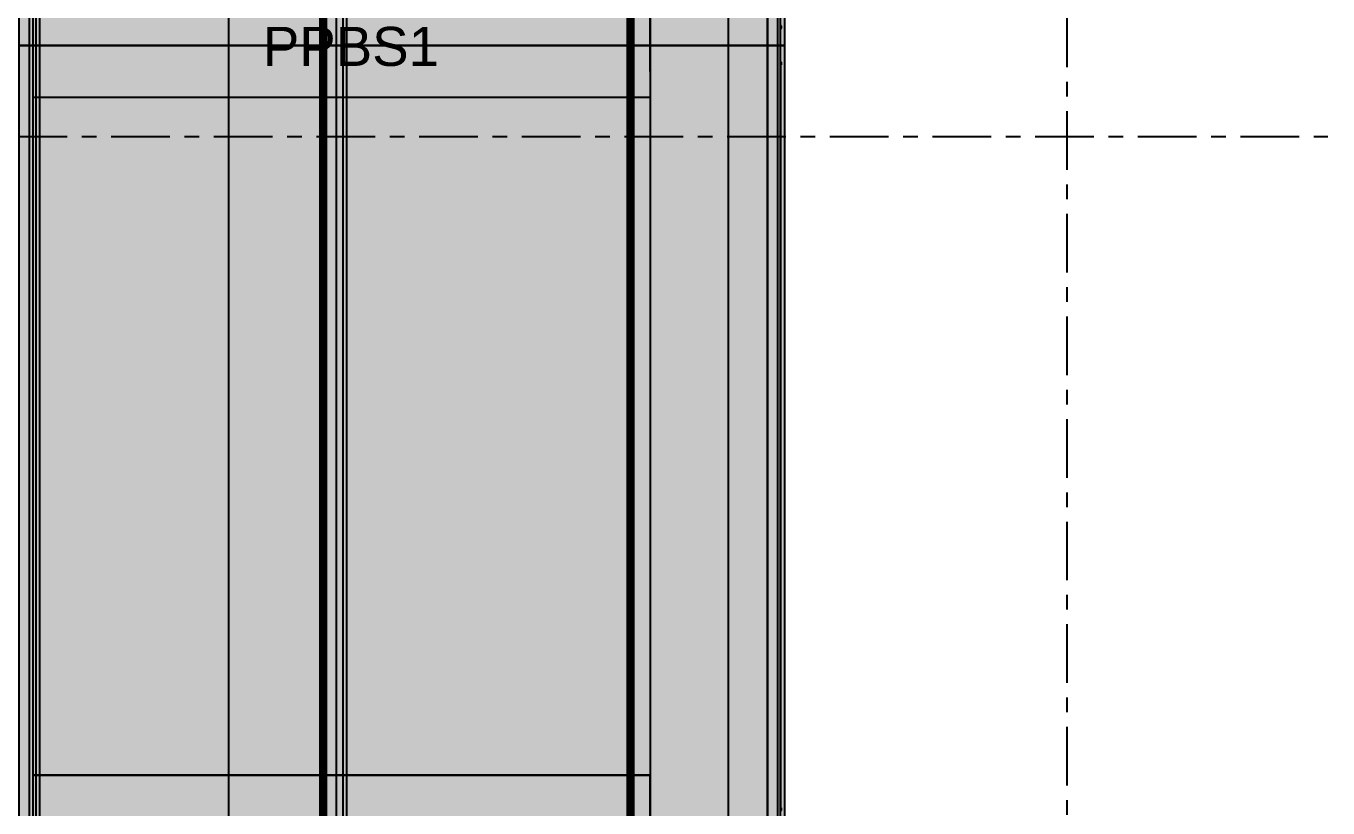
# Model space of a CAD drawing. Header units: millimetres. Extents: x 2519235 to 7246330, y 25937 to 201821.
# Drawn here: x 2969265 to 2974259, y 108364 to 111364 of the extents above; entities that cross this region are included whole.
import ezdxf
from ezdxf.enums import TextEntityAlignment as Align
from ezdxf.xclip import XClip

# ---------------------------------------------------------------- set-up
doc = ezdxf.new("R2010")
doc.units = ezdxf.units.MM
doc.header["$XCLIPFRAME"] = 0
doc.linetypes.add('TA_GL_000.90000', pattern=[2.475, 0.9, -0.225, 0.225, -0.225, 0.9])
for name, color, linetype in [('000 - 0_HIDE_OBJ_FRAMING_DEF_SUB_1', 250, 'Continuous'), ('000 - 0_SYM_DWG_GRID-BUBBLE_MAIN_COLOR_1', 1, 'Continuous'), ('000 - 0_SYM_DWG_GRIDLINE_MAIN_COLOR_251', 251, 'Continuous'), ('000 - CONCRETE_COL_CUT_COLOR_1', 1, 'Continuous'), ('000 - CONCRETE_COL_HATCH_', 251, 'Continuous'), ('000 - CONCRETE_COL_WIPEOUT_', 250, 'Continuous'), ('000 - CONCRETE_PRECAST_MAIN_COLOR_1', 1, 'Continuous'), ('_Text-2', 50, 'Continuous'), ('_งานโครงสร้าง', 251, 'Continuous'), ('A-GENM', 252, 'Continuous'), ('A-GLAZ-CURT', 252, 'Continuous')]:
    doc.layers.add(name, color=color, linetype=linetype)
doc.layers.add('WALL-E', color=2, linetype='Continuous', lineweight=25)
doc.styles.add('Arial', font='arial.ttf', dxfattribs={"height": 300})
doc.styles.add('Arial_5', font='arial.ttf', dxfattribs={"height": 3})
doc.styles.add('TA', font='', dxfattribs={"height": 4.5})
doc.styles.get('TA').set_extended_font_data('Cordia New')

# ---------------------------------------------------------------- blocks, each defined once
blk = doc.blocks.new('DPA_Curved type A - Curved Type A-V51-ENTRANCE 1 - ELEVATION 1')
at = {"layer": '000 - 0_HIDE_OBJ_FRAMING_DEF_SUB_1'}
for p, q in [((3017486.4, 111290), (3016308.2, 111290)), ((3016308.2, 111290), (3016401, 111290)), ((3016401, 111290), (3016440.3, 111290)), ((3016401, 108290), (3016401, 111290)), ((3016440.3, 111290), (3016465, 111290)), ((3016440.3, 108290), (3016440.3, 111290)), ((3016465, 111290), (3016479.1, 111290)), ((3016465, 108290), (3016465, 111290)), ((3016479.1, 111290), (3017563, 111290)), ((3016479.1, 108290), (3016479.1, 111290)), ((3017579.2, 111290), (3017486.4, 111290)), ((3017564.7, 111290), (3017539.9, 111290)), ((3017539.9, 111290), (3017579.2, 111290)), ((3017563, 111290), (3017564.7, 111290)), ((3017563, 108290), (3017563, 111290)), ((3017564.7, 108290), (3017564.7, 111290)), ((3017579.2, 111290), (3017579.2, 108290)), ((3016401, 108290), (3016308.2, 108290)), ((3016308.2, 108290), (3017486.4, 108290)), ((3016440.3, 108290), (3016401, 108290)), ((3016465, 108290), (3016440.3, 108290)), ((3016479.1, 108290), (3016465, 108290)), ((3017563, 108290), (3016479.1, 108290)), ((3017486.4, 108290), (3017579.2, 108290)), ((3017579.2, 108290), (3017539.9, 108290)), ((3017539.9, 108290), (3017564.7, 108290)), ((3017564.7, 108290), (3017563, 108290))]:
    blk.add_line(p, q, dxfattribs=at)
blk = doc.blocks.new('DPA_Curved type A_Corner 2 - Curved Type A_corner 2-V54-ENTRANCE 1 - ELEVATION 1')
at = {"layer": '000 - 0_HIDE_OBJ_FRAMING_DEF_SUB_1'}
for p, q in [((3018092.7, 111290), (3017942.7, 111290)), ((3017942.7, 111290), (3018092.7, 111290)), ((3018092.7, 111290), (3018132.7, 111290)), ((3018132.7, 111290), (3018092.7, 111290)), ((3018092.7, 111290), (3018092.7, 108290)), ((3018092.7, 108290), (3018092.7, 111290)), ((3018092.7, 108290), (3018092.7, 111290)), ((3018092.7, 108290), (3018092.7, 111290)), ((3018132.7, 111290), (3018142.7, 111290)), ((3018142.7, 111290), (3018132.7, 111290)), ((3018132.7, 108290), (3018132.7, 111290)), ((3018142.7, 111290), (3018142.7, 111290)), ((3018142.7, 108290), (3018142.7, 111290)), ((3018142.7, 108290), (3018142.7, 111290)), ((3018092.7, 108290), (3017942.7, 108290)), ((3017942.7, 108290), (3018092.7, 108290)), ((3018092.7, 108290), (3018132.7, 108290)), ((3018132.7, 108290), (3018092.7, 108290)), ((3018132.7, 108290), (3018142.7, 108290)), ((3018142.7, 108290), (3018132.7, 108290)), ((3018142.7, 108290), (3018142.7, 108290))]:
    blk.add_line(p, q, dxfattribs=at)
blk = doc.blocks.new('DPA_Curved type A_Corner 2 - Curved Type A_corner 2-V55-ENTRANCE 1 - ELEVATION 1')
at = {"layer": '000 - 0_HIDE_OBJ_FRAMING_DEF_SUB_1'}
for p, q in [((3018092.8, 114690), (3017942.8, 114690)), ((3017942.8, 114690), (3018092.8, 114690)), ((3018092.8, 114690), (3018132.8, 114690)), ((3018132.8, 114690), (3018092.8, 114690)), ((3018092.8, 114690), (3018092.8, 111290)), ((3018092.8, 111290), (3018092.8, 114690)), ((3018092.8, 111290), (3018092.8, 114690)), ((3018092.8, 111290), (3018092.8, 114690)), ((3018132.8, 114690), (3018142.8, 114690)), ((3018142.7, 114690), (3018132.8, 114690)), ((3018132.8, 111290), (3018132.8, 114690)), ((3018142.7, 114690), (3018142.7, 114690)), ((3018142.8, 111290), (3018142.8, 114690)), ((3018142.8, 111290), (3018142.8, 114690)), ((3018092.8, 111290), (3017942.8, 111290)), ((3017942.8, 111290), (3018092.8, 111290)), ((3018092.8, 111290), (3018132.8, 111290)), ((3018132.8, 111290), (3018092.8, 111290)), ((3018132.8, 111290), (3018142.7, 111290)), ((3018142.8, 111290), (3018132.8, 111290)), ((3018142.7, 111290), (3018142.7, 111290))]:
    blk.add_line(p, q, dxfattribs=at)
blk = doc.blocks.new('DPA-AR_FIN 11 - FIN 06-18716774-ENTRANCE 1 - ELEVATION 1')
at = {"layer": '000 - 0_HIDE_OBJ_FRAMING_DEF_SUB_1'}
for p, q in [((3018146.7, 108365), (3018142.7, 108365)), ((3018142.7, 108355), (3018146.7, 108355)), ((3018146.7, 108355), (3018146.7, 108365)), ((3018146.7, 108225), (3018142.8, 108225)), ((3018146.7, 108215), (3018146.7, 108225)), ((3018142.8, 108215), (3018146.7, 108215))]:
    blk.add_line(p, q, dxfattribs=at)
at = {"layer": '000 - 0_HIDE_OBJ_FRAMING_DEF_SUB_1', "lineweight": 9}
for p, q in [((3018142.7, 108365), (3018146.7, 108365)), ((3018146.7, 108355), (3018142.7, 108355)), ((3018146.7, 108365), (3018146.7, 108355)), ((3018146.7, 108225), (3018142.8, 108225)), ((3018146.7, 108215), (3018146.7, 108225)), ((3018142.8, 108215), (3018146.7, 108215))]:
    blk.add_line(p, q, dxfattribs=at)
blk = doc.blocks.new('DPA_Curved type C_Left - Curved Type C_Left-V58-ENTRANCE 1 - ELEVATION 1')
at = {"layer": '000 - 0_HIDE_OBJ_FRAMING_DEF_SUB_1'}
for p, q in [((3016308.2, 114690), (3015129.9, 114690)), ((3015129.9, 114690), (3015222.8, 114690)), ((3015222.8, 114690), (3015262.4, 114690)), ((3015222.8, 111290), (3015222.8, 114690)), ((3015262.4, 114690), (3015287.2, 114690)), ((3015262.4, 111290), (3015262.4, 114690)), ((3015287.2, 114690), (3015301.2, 114690)), ((3015287.2, 111290), (3015287.2, 114690)), ((3015301.2, 114690), (3016026.5, 114690)), ((3015301.2, 111290), (3015301.2, 114690)), ((3016026.5, 114690), (3016385.2, 114690)), ((3016026.5, 111290), (3016026.5, 114690)), ((3016401, 114690), (3016308.2, 114690)), ((3016386.8, 114690), (3016362.1, 114690)), ((3016362.1, 114690), (3016401, 114690)), ((3016385.2, 114690), (3016386.8, 114690)), ((3016385.2, 111290), (3016385.2, 114690)), ((3016386.8, 111290), (3016386.8, 114690)), ((3016401, 111290), (3016401, 114690)), ((3015222.8, 111290), (3015160.2, 111290)), ((3015262.4, 111290), (3015222.8, 111290)), ((3015287.2, 111290), (3015262.4, 111290)), ((3015301.2, 111290), (3015287.2, 111290)), ((3016026.5, 111290), (3015301.2, 111290)), ((3015336.5, 111290), (3016308.2, 111290)), ((3016385.2, 111290), (3016026.5, 111290)), ((3016308.2, 111290), (3016401, 111290)), ((3016401, 111290), (3016362.1, 111290)), ((3016362.1, 111290), (3016386.8, 111290)), ((3016386.8, 111290), (3016385.2, 111290))]:
    blk.add_line(p, q, dxfattribs=at)
blk = doc.blocks.new('DPA_Curved type A - Curved Type A-31239852-ENTRANCE 1 - ELEVATION 1')
at = {"layer": '000 - 0_HIDE_OBJ_FRAMING_DEF_SUB_1'}
for p, q in [((3017486.4, 114690), (3016308.2, 114690)), ((3016308.2, 114690), (3016401, 114690)), ((3016401, 114690), (3016440.3, 114690)), ((3016401, 111290), (3016401, 114690)), ((3016440.3, 114690), (3016465, 114690)), ((3016440.3, 111290), (3016440.3, 114690)), ((3016465, 114690), (3016479.1, 114690)), ((3016465, 111290), (3016465, 114690)), ((3016479.1, 114690), (3017563, 114690)), ((3016479.1, 111290), (3016479.1, 114690)), ((3017579.2, 114690), (3017486.4, 114690)), ((3017564.7, 114690), (3017539.9, 114690)), ((3017539.9, 114690), (3017579.2, 114690)), ((3017563, 114690), (3017564.7, 114690)), ((3017563, 111290), (3017563, 114690)), ((3017564.7, 111290), (3017564.7, 114690)), ((3017579.2, 114690), (3017579.2, 111290)), ((3016401, 111290), (3016308.2, 111290)), ((3016308.2, 111290), (3017486.4, 111290)), ((3016440.3, 111290), (3016401, 111290)), ((3016465, 111290), (3016440.3, 111290)), ((3016479.1, 111290), (3016465, 111290)), ((3017563, 111290), (3016479.1, 111290)), ((3017486.4, 111290), (3017579.2, 111290)), ((3017579.2, 111290), (3017539.9, 111290)), ((3017539.9, 111290), (3017564.7, 111290)), ((3017564.7, 111290), (3017563, 111290))]:
    blk.add_line(p, q, dxfattribs=at)
blk = doc.blocks.new('DPA_CP_Entrance Louver Grill Vertical - Louver Grill Vertical Z-V4-ENTRANCE 1 - ELEVATION 1')
at = {"layer": '000 - 0_HIDE_OBJ_FRAMING_DEF_SUB_1'}
for p, q in [((3018142.7, 111215), (3018142.7, 108365)), ((3018142.7, 111215), (3018142.7, 108365)), ((3018142.7, 108365), (3018142.7, 111215)), ((3018142.7, 108365), (3018142.7, 111215))]:
    blk.add_line(p, q, dxfattribs=at)
blk = doc.blocks.new('DPA_CP_Entrance Louver Grill Vertical - Louver Grill Vertical Z-28692991-ENTRANCE 1 - ELEVATION 1')
at = {"layer": '000 - 0_HIDE_OBJ_FRAMING_DEF_SUB_1'}
for p, q in [((3018142.7, 111215), (3018142.7, 108365)), ((3018142.7, 111215), (3018142.7, 108365)), ((3018142.7, 108365), (3018142.7, 111215)), ((3018142.7, 108365), (3018142.7, 111215))]:
    blk.add_line(p, q, dxfattribs=at)
blk = doc.blocks.new('GM_Louver Grill Vertical Z1 - Z Profile-27945101-ENTRANCE 1 - ELEVATION 1')
at = {"layer": '000 - 0_HIDE_OBJ_FRAMING_DEF_SUB_1'}
blk.add_line((3018142.7, 108365), (3018142.7, 111215), dxfattribs=at)
at = {"layer": '000 - 0_HIDE_OBJ_FRAMING_DEF_SUB_1', "lineweight": 9}
blk.add_line((3018142.7, 108365), (3018142.7, 111215), dxfattribs=at)
blk.add_line((3018142.7, 108365), (3018142.7, 111215), dxfattribs=at)
blk = doc.blocks.new('DPA_Curved type B - Curved Type B-V36-ENTRANCE 1 - ELEVATION 1')
at = {"layer": '000 - 0_HIDE_OBJ_FRAMING_DEF_SUB_1'}
for p, q in [((3017942.7, 111290), (3018092.7, 111290)), ((3018092.7, 111290), (3018132.7, 111290)), ((3018092.7, 108290), (3018092.7, 111290)), ((3018092.7, 108290), (3018092.7, 111290)), ((3018132.7, 111290), (3018142.7, 111290)), ((3018142.7, 111290), (3018142.7, 111290)), ((3018142.7, 111290), (3018142.7, 111290)), ((3018142.7, 108290), (3018142.7, 111290)), ((3018142.7, 108290), (3018142.7, 111290)), ((3018142.7, 108290), (3018142.7, 111290)), ((3018092.7, 108290), (3017942.7, 108290)), ((3018132.7, 108290), (3018092.7, 108290)), ((3018142.7, 108290), (3018132.7, 108290)), ((3018142.7, 108290), (3018142.7, 108290)), ((3018142.7, 108290), (3018142.7, 108290))]:
    blk.add_line(p, q, dxfattribs=at)
blk = doc.blocks.new('DPA_Curved type C_Left - Curved Type C_Left-31496682-ENTRANCE 1 - ELEVATION 1')
at = {"layer": '000 - 0_HIDE_OBJ_FRAMING_DEF_SUB_1'}
for p, q in [((3015160.2, 111290), (3015222.8, 111290)), ((3015222.8, 111290), (3015262.4, 111290)), ((3015222.8, 108290), (3015222.8, 111290)), ((3015262.4, 111290), (3015287.2, 111290)), ((3015262.4, 108290), (3015262.4, 111290)), ((3015287.2, 111290), (3015301.2, 111290)), ((3015287.2, 108290), (3015287.2, 111290)), ((3015301.2, 111290), (3016026.5, 111290)), ((3015301.2, 108290), (3015301.2, 111290)), ((3016308.2, 111290), (3015336.5, 111290)), ((3016026.5, 111290), (3016385.2, 111290)), ((3016026.5, 108290), (3016026.5, 111290)), ((3016401, 111290), (3016308.2, 111290)), ((3016386.8, 111290), (3016362.1, 111290)), ((3016362.1, 111290), (3016401, 111290)), ((3016385.2, 111290), (3016386.8, 111290)), ((3016385.2, 108290), (3016385.2, 111290)), ((3016386.8, 108290), (3016386.8, 111290)), ((3016401, 108290), (3016401, 111290)), ((3015222.8, 108290), (3015160.2, 108290)), ((3015262.4, 108290), (3015222.8, 108290)), ((3015287.2, 108290), (3015262.4, 108290)), ((3015301.2, 108290), (3015287.2, 108290)), ((3016026.5, 108290), (3015301.2, 108290)), ((3015336.5, 108290), (3016308.2, 108290)), ((3016385.2, 108290), (3016026.5, 108290)), ((3016308.2, 108290), (3016401, 108290)), ((3016401, 108290), (3016362.1, 108290)), ((3016362.1, 108290), (3016386.8, 108290)), ((3016386.8, 108290), (3016385.2, 108290))]:
    blk.add_line(p, q, dxfattribs=at)
blk = doc.blocks.new('DPA_Curved type B - Curved Type B-31237764-ENTRANCE 1 - ELEVATION 1')
at = {"layer": '000 - 0_HIDE_OBJ_FRAMING_DEF_SUB_1'}
for p, q in [((3017942.8, 114690), (3018092.8, 114690)), ((3018092.8, 114690), (3018132.8, 114690)), ((3018092.8, 111290), (3018092.8, 114690)), ((3018092.8, 111290), (3018092.8, 114690)), ((3018132.8, 114690), (3018142.7, 114690)), ((3018142.7, 114690), (3018142.7, 114690)), ((3018142.7, 114690), (3018142.7, 114690)), ((3018142.8, 111290), (3018142.8, 114690)), ((3018142.8, 111290), (3018142.8, 114690)), ((3018142.8, 111290), (3018142.8, 114690)), ((3018092.8, 111290), (3017942.8, 111290)), ((3018132.8, 111290), (3018092.8, 111290)), ((3018142.7, 111290), (3018132.8, 111290)), ((3018142.7, 111290), (3018142.7, 111290)), ((3018142.7, 111290), (3018142.7, 111290))]:
    blk.add_line(p, q, dxfattribs=at)
blk = doc.blocks.new('DPA-AR_FIN 10 - FIN 06-12314805-ENTRANCE 1 - ELEVATION 1')
at = {"layer": '000 - 0_HIDE_OBJ_FRAMING_DEF_SUB_1'}
for p, q in [((3018146.8, 111365), (3018142.8, 111365)), ((3018142.8, 111355), (3018146.8, 111355)), ((3018146.8, 111355), (3018146.8, 111365)), ((3018146.8, 111225), (3018142.7, 111225)), ((3018146.8, 111215), (3018146.8, 111225)), ((3018142.7, 111215), (3018146.8, 111215))]:
    blk.add_line(p, q, dxfattribs=at)
at = {"layer": '000 - 0_HIDE_OBJ_FRAMING_DEF_SUB_1', "lineweight": 9}
for p, q in [((3018146.8, 111365), (3018146.8, 111355)), ((3018146.8, 111215), (3018146.8, 111225))]:
    blk.add_line(p, q, dxfattribs=at)
blk = doc.blocks.new('W-1-PP17-ENT1_REV02_20260415-155428_PP17_ENT1_EX_ELE1')
at = {"layer": '000 - 0_HIDE_OBJ_FRAMING_DEF_SUB_1', "lineweight": 9}
for p, q in [((16636.3, 114690), (16636.3, 111290)), ((17149.8, 111290), (17149.8, 114690)), ((16574.4, 111290), (17049.8, 111290)), ((17049.8, 111290), (16574.4, 111290)), ((16636.3, 111290), (16636.3, 108290)), ((17149.8, 111290), (17049.8, 111290)), ((17049.8, 111290), (17149.8, 111290)), ((17149.8, 108290), (17149.8, 111290))]:
    blk.add_line(p, q, dxfattribs=at)
at = {"layer": 'A-GENM'}
blk.add_blockref('GM_Louver Grill Vertical Z1 - Z Profile-27945101-ENTRANCE 1 - ELEVATION 1', (-3000942.9, 0), dxfattribs=at)
blk.add_blockref('GM_Louver Grill Vertical Z1 - Z Profile-27945101-ENTRANCE 1 - ELEVATION 1', (-3000942.9, 0), dxfattribs=at)
blk.add_blockref('GM_Louver Grill Vertical Z1 - Z Profile-27945101-ENTRANCE 1 - ELEVATION 1', (-3000942.9, 0), dxfattribs=at)
blk.add_blockref('GM_Louver Grill Vertical Z1 - Z Profile-27945101-ENTRANCE 1 - ELEVATION 1', (-3000942.9, 0), dxfattribs=at)
blk.add_blockref('GM_Louver Grill Vertical Z1 - Z Profile-27945101-ENTRANCE 1 - ELEVATION 1', (-3000942.9, 0), dxfattribs=at)
blk.add_blockref('GM_Louver Grill Vertical Z1 - Z Profile-27945101-ENTRANCE 1 - ELEVATION 1', (-3000942.9, 0), dxfattribs=at)
blk.add_blockref('GM_Louver Grill Vertical Z1 - Z Profile-27945101-ENTRANCE 1 - ELEVATION 1', (-3000942.9, 0), dxfattribs=at)
blk.add_blockref('GM_Louver Grill Vertical Z1 - Z Profile-27945101-ENTRANCE 1 - ELEVATION 1', (-3000942.9, 0), dxfattribs=at)
blk.add_blockref('GM_Louver Grill Vertical Z1 - Z Profile-27945101-ENTRANCE 1 - ELEVATION 1', (-3000942.9, 0), dxfattribs=at)
blk.add_blockref('GM_Louver Grill Vertical Z1 - Z Profile-27945101-ENTRANCE 1 - ELEVATION 1', (-3000942.9, 0), dxfattribs=at)
blk.add_blockref('GM_Louver Grill Vertical Z1 - Z Profile-27945101-ENTRANCE 1 - ELEVATION 1', (-3000942.9, 0), dxfattribs=at)
blk.add_blockref('GM_Louver Grill Vertical Z1 - Z Profile-27945101-ENTRANCE 1 - ELEVATION 1', (-3000942.9, 0), dxfattribs=at)
blk.add_blockref('GM_Louver Grill Vertical Z1 - Z Profile-27945101-ENTRANCE 1 - ELEVATION 1', (-3000942.9, 0), dxfattribs=at)
blk.add_blockref('GM_Louver Grill Vertical Z1 - Z Profile-27945101-ENTRANCE 1 - ELEVATION 1', (-3000942.9, 0), dxfattribs=at)
blk.add_blockref('GM_Louver Grill Vertical Z1 - Z Profile-27945101-ENTRANCE 1 - ELEVATION 1', (-3000942.9, 0), dxfattribs=at)
blk.add_blockref('GM_Louver Grill Vertical Z1 - Z Profile-27945101-ENTRANCE 1 - ELEVATION 1', (-3000942.9, 0), dxfattribs=at)
blk.add_blockref('GM_Louver Grill Vertical Z1 - Z Profile-27945101-ENTRANCE 1 - ELEVATION 1', (-3000942.9, 0), dxfattribs=at)
blk.add_blockref('GM_Louver Grill Vertical Z1 - Z Profile-27945101-ENTRANCE 1 - ELEVATION 1', (-3000942.9, 0), dxfattribs=at)
blk.add_blockref('GM_Louver Grill Vertical Z1 - Z Profile-27945101-ENTRANCE 1 - ELEVATION 1', (-3000942.9, 0), dxfattribs=at)
blk.add_blockref('GM_Louver Grill Vertical Z1 - Z Profile-27945101-ENTRANCE 1 - ELEVATION 1', (-3000942.9, 0), dxfattribs=at)
blk.add_blockref('GM_Louver Grill Vertical Z1 - Z Profile-27945101-ENTRANCE 1 - ELEVATION 1', (-3000942.9, 0), dxfattribs=at)
blk.add_blockref('GM_Louver Grill Vertical Z1 - Z Profile-27945101-ENTRANCE 1 - ELEVATION 1', (-3000942.9, 0), dxfattribs=at)
blk.add_blockref('GM_Louver Grill Vertical Z1 - Z Profile-27945101-ENTRANCE 1 - ELEVATION 1', (-3000942.9, 0), dxfattribs=at)
blk.add_blockref('GM_Louver Grill Vertical Z1 - Z Profile-27945101-ENTRANCE 1 - ELEVATION 1', (-3000942.9, 0), dxfattribs=at)
blk.add_blockref('GM_Louver Grill Vertical Z1 - Z Profile-27945101-ENTRANCE 1 - ELEVATION 1', (-3000942.9, 0), dxfattribs=at)
blk.add_blockref('GM_Louver Grill Vertical Z1 - Z Profile-27945101-ENTRANCE 1 - ELEVATION 1', (-3000942.9, 0), dxfattribs=at)
blk.add_blockref('GM_Louver Grill Vertical Z1 - Z Profile-27945101-ENTRANCE 1 - ELEVATION 1', (-3000942.9, 0), dxfattribs=at)
blk.add_blockref('GM_Louver Grill Vertical Z1 - Z Profile-27945101-ENTRANCE 1 - ELEVATION 1', (-3000942.9, 0), dxfattribs=at)
blk.add_blockref('GM_Louver Grill Vertical Z1 - Z Profile-27945101-ENTRANCE 1 - ELEVATION 1', (-3000942.9, 0), dxfattribs=at)
blk.add_blockref('GM_Louver Grill Vertical Z1 - Z Profile-27945101-ENTRANCE 1 - ELEVATION 1', (-3000942.9, 0), dxfattribs=at)
blk.add_blockref('GM_Louver Grill Vertical Z1 - Z Profile-27945101-ENTRANCE 1 - ELEVATION 1', (-3000942.9, 0), dxfattribs=at)
blk.add_blockref('GM_Louver Grill Vertical Z1 - Z Profile-27945101-ENTRANCE 1 - ELEVATION 1', (-3000942.9, 0), dxfattribs=at)
blk.add_blockref('GM_Louver Grill Vertical Z1 - Z Profile-27945101-ENTRANCE 1 - ELEVATION 1', (-3000942.9, 0), dxfattribs=at)
blk.add_blockref('GM_Louver Grill Vertical Z1 - Z Profile-27945101-ENTRANCE 1 - ELEVATION 1', (-3000942.9, 0), dxfattribs=at)
blk.add_blockref('GM_Louver Grill Vertical Z1 - Z Profile-27945101-ENTRANCE 1 - ELEVATION 1', (-3000942.9, 0), dxfattribs=at)
blk.add_blockref('GM_Louver Grill Vertical Z1 - Z Profile-27945101-ENTRANCE 1 - ELEVATION 1', (-3000942.9, 0), dxfattribs=at)
blk.add_blockref('GM_Louver Grill Vertical Z1 - Z Profile-27945101-ENTRANCE 1 - ELEVATION 1', (-3000942.9, 0), dxfattribs=at)
blk.add_blockref('GM_Louver Grill Vertical Z1 - Z Profile-27945101-ENTRANCE 1 - ELEVATION 1', (-3000942.9, 0), dxfattribs=at)
blk.add_blockref('GM_Louver Grill Vertical Z1 - Z Profile-27945101-ENTRANCE 1 - ELEVATION 1', (-3000942.9, 0), dxfattribs=at)
blk.add_blockref('GM_Louver Grill Vertical Z1 - Z Profile-27945101-ENTRANCE 1 - ELEVATION 1', (-3000942.9, 0), dxfattribs=at)
blk.add_blockref('GM_Louver Grill Vertical Z1 - Z Profile-27945101-ENTRANCE 1 - ELEVATION 1', (-3000942.9, 0), dxfattribs=at)
blk.add_blockref('GM_Louver Grill Vertical Z1 - Z Profile-27945101-ENTRANCE 1 - ELEVATION 1', (-3000942.9, 0), dxfattribs=at)
blk.add_blockref('GM_Louver Grill Vertical Z1 - Z Profile-27945101-ENTRANCE 1 - ELEVATION 1', (-3000942.9, 0), dxfattribs=at)
blk.add_blockref('GM_Louver Grill Vertical Z1 - Z Profile-27945101-ENTRANCE 1 - ELEVATION 1', (-3000942.9, 0), dxfattribs=at)
blk.add_blockref('GM_Louver Grill Vertical Z1 - Z Profile-27945101-ENTRANCE 1 - ELEVATION 1', (-3000942.9, 0), dxfattribs=at)
blk.add_blockref('GM_Louver Grill Vertical Z1 - Z Profile-27945101-ENTRANCE 1 - ELEVATION 1', (-3000942.9, 0), dxfattribs=at)
blk.add_blockref('GM_Louver Grill Vertical Z1 - Z Profile-27945101-ENTRANCE 1 - ELEVATION 1', (-3000942.9, 0), dxfattribs=at)
blk.add_blockref('GM_Louver Grill Vertical Z1 - Z Profile-27945101-ENTRANCE 1 - ELEVATION 1', (-3000942.9, 0), dxfattribs=at)
blk.add_blockref('GM_Louver Grill Vertical Z1 - Z Profile-27945101-ENTRANCE 1 - ELEVATION 1', (-3000942.9, 0), dxfattribs=at)
blk.add_blockref('GM_Louver Grill Vertical Z1 - Z Profile-27945101-ENTRANCE 1 - ELEVATION 1', (-3000942.9, 0), dxfattribs=at)
blk.add_blockref('GM_Louver Grill Vertical Z1 - Z Profile-27945101-ENTRANCE 1 - ELEVATION 1', (-3000942.9, 0), dxfattribs=at)
blk.add_blockref('GM_Louver Grill Vertical Z1 - Z Profile-27945101-ENTRANCE 1 - ELEVATION 1', (-3000942.9, 0), dxfattribs=at)
blk.add_blockref('GM_Louver Grill Vertical Z1 - Z Profile-27945101-ENTRANCE 1 - ELEVATION 1', (-3000942.9, 0), dxfattribs=at)
blk.add_blockref('GM_Louver Grill Vertical Z1 - Z Profile-27945101-ENTRANCE 1 - ELEVATION 1', (-3000942.9, 0), dxfattribs=at)
blk.add_blockref('GM_Louver Grill Vertical Z1 - Z Profile-27945101-ENTRANCE 1 - ELEVATION 1', (-3000942.9, 0), dxfattribs=at)
blk.add_blockref('GM_Louver Grill Vertical Z1 - Z Profile-27945101-ENTRANCE 1 - ELEVATION 1', (-3000942.9, 0), dxfattribs=at)
blk.add_blockref('GM_Louver Grill Vertical Z1 - Z Profile-27945101-ENTRANCE 1 - ELEVATION 1', (-3000942.9, 0), dxfattribs=at)
blk.add_blockref('GM_Louver Grill Vertical Z1 - Z Profile-27945101-ENTRANCE 1 - ELEVATION 1', (-3000942.9, 0), dxfattribs=at)
blk.add_blockref('GM_Louver Grill Vertical Z1 - Z Profile-27945101-ENTRANCE 1 - ELEVATION 1', (-3000942.9, 0), dxfattribs=at)
blk.add_blockref('GM_Louver Grill Vertical Z1 - Z Profile-27945101-ENTRANCE 1 - ELEVATION 1', (-3000942.9, 0), dxfattribs=at)
blk.add_blockref('GM_Louver Grill Vertical Z1 - Z Profile-27945101-ENTRANCE 1 - ELEVATION 1', (-3000942.9, 0), dxfattribs=at)
blk.add_blockref('GM_Louver Grill Vertical Z1 - Z Profile-27945101-ENTRANCE 1 - ELEVATION 1', (-3000942.9, 0), dxfattribs=at)
blk.add_blockref('GM_Louver Grill Vertical Z1 - Z Profile-27945101-ENTRANCE 1 - ELEVATION 1', (-3000942.9, 0), dxfattribs=at)
blk.add_blockref('GM_Louver Grill Vertical Z1 - Z Profile-27945101-ENTRANCE 1 - ELEVATION 1', (-3000942.9, 0), dxfattribs=at)
blk.add_blockref('GM_Louver Grill Vertical Z1 - Z Profile-27945101-ENTRANCE 1 - ELEVATION 1', (-3000942.9, 0), dxfattribs=at)
blk.add_blockref('GM_Louver Grill Vertical Z1 - Z Profile-27945101-ENTRANCE 1 - ELEVATION 1', (-3000942.9, 0), dxfattribs=at)
blk.add_blockref('GM_Louver Grill Vertical Z1 - Z Profile-27945101-ENTRANCE 1 - ELEVATION 1', (-3000942.9, 0), dxfattribs=at)
blk.add_blockref('GM_Louver Grill Vertical Z1 - Z Profile-27945101-ENTRANCE 1 - ELEVATION 1', (-3000942.9, 0), dxfattribs=at)
blk.add_blockref('GM_Louver Grill Vertical Z1 - Z Profile-27945101-ENTRANCE 1 - ELEVATION 1', (-3000942.9, 0), dxfattribs=at)
blk.add_blockref('GM_Louver Grill Vertical Z1 - Z Profile-27945101-ENTRANCE 1 - ELEVATION 1', (-3000942.9, 0), dxfattribs=at)
blk.add_blockref('GM_Louver Grill Vertical Z1 - Z Profile-27945101-ENTRANCE 1 - ELEVATION 1', (-3000942.9, 0), dxfattribs=at)
blk.add_blockref('GM_Louver Grill Vertical Z1 - Z Profile-27945101-ENTRANCE 1 - ELEVATION 1', (-3000942.9, 0), dxfattribs=at)
blk.add_blockref('GM_Louver Grill Vertical Z1 - Z Profile-27945101-ENTRANCE 1 - ELEVATION 1', (-3000942.9, 0), dxfattribs=at)
blk.add_blockref('GM_Louver Grill Vertical Z1 - Z Profile-27945101-ENTRANCE 1 - ELEVATION 1', (-3000942.9, 0), dxfattribs=at)
blk.add_blockref('GM_Louver Grill Vertical Z1 - Z Profile-27945101-ENTRANCE 1 - ELEVATION 1', (-3000942.9, 0), dxfattribs=at)
at = {"layer": 'A-GLAZ-CURT'}
for name in ['DPA_Curved type C_Left - Curved Type C_Left-V58-ENTRANCE 1 - ELEVATION 1', 'DPA_Curved type A - Curved Type A-31239852-ENTRANCE 1 - ELEVATION 1', 'DPA_Curved type A_Corner 2 - Curved Type A_corner 2-V55-ENTRANCE 1 - ELEVATION 1', 'DPA_Curved type B - Curved Type B-31237764-ENTRANCE 1 - ELEVATION 1', 'DPA_Curved type C_Left - Curved Type C_Left-31496682-ENTRANCE 1 - ELEVATION 1', 'DPA_Curved type A - Curved Type A-V51-ENTRANCE 1 - ELEVATION 1', 'DPA_Curved type A_Corner 2 - Curved Type A_corner 2-V54-ENTRANCE 1 - ELEVATION 1', 'DPA_Curved type B - Curved Type B-V36-ENTRANCE 1 - ELEVATION 1', 'DPA_CP_Entrance Louver Grill Vertical - Louver Grill Vertical Z-V4-ENTRANCE 1 - ELEVATION 1', 'DPA_CP_Entrance Louver Grill Vertical - Louver Grill Vertical Z-V4-ENTRANCE 1 - ELEVATION 1', 'DPA_CP_Entrance Louver Grill Vertical - Louver Grill Vertical Z-V4-ENTRANCE 1 - ELEVATION 1', 'DPA_CP_Entrance Louver Grill Vertical - Louver Grill Vertical Z-28692991-ENTRANCE 1 - ELEVATION 1']:
    blk.add_blockref(name, (-3000942.9, 0), dxfattribs=at)
at = {"layer": 'WALL-E', "color": 250, "lineweight": 9}
for name in ['DPA-AR_FIN 10 - FIN 06-12314805-ENTRANCE 1 - ELEVATION 1', 'DPA-AR_FIN 11 - FIN 06-18716774-ENTRANCE 1 - ELEVATION 1']:
    blk.add_blockref(name, (-3000942.9, 0), dxfattribs=at)
blk = doc.blocks.new('*U1058')
at = {"layer": '000 - 0_SYM_DWG_GRIDLINE_MAIN_COLOR_251', "linetype": 'ByBlock', "ltscale": 5}
blk.add_line((20, 0), (-348.8, 0), dxfattribs=at)
at = {"style": 'TA', "flags": 1}
blk.add_attdef('LOCATION', (6, -6), '', height=4.5, rotation=270, dxfattribs=at)
at = {"layer": '000 - 0_SYM_DWG_GRID-BUBBLE_MAIN_COLOR_1', "style": 'Arial'}
blk.add_attdef('GRID-HEAD', text='', height=4, rotation=90, dxfattribs=at).set_placement((42.25, 0), align=Align.MIDDLE_CENTER)
blk = doc.blocks.new('*U1068')
at = {"layer": '000 - 0_SYM_DWG_GRIDLINE_MAIN_COLOR_251', "linetype": 'ByBlock', "ltscale": 5}
blk.add_line((20, 0), (-878, 0), dxfattribs=at)
at = {"layer": '000 - 0_SYM_DWG_GRIDLINE_MAIN_COLOR_251', "color": 3}
blk.add_point((-858, 0), dxfattribs=at)
at = {"style": 'TA', "flags": 1}
blk.add_attdef('LOCATION', (6, -6), '', height=4.5, rotation=270, dxfattribs=at)
blk = doc.blocks.new('W-1-PP17-ENT1_REV02_20260415-160509_PP17_ENT1_ELE1_DIMS_1')
at = {"layer": '000 - 0_SYM_DWG_GRIDLINE_MAIN_COLOR_251', "linetype": 'TA_GL_000.90000', "xscale": 50, "yscale": 50, "zscale": 50}
for name, p, rotation in [('*U1058', (18300, 100000), 270), ('*U1068', (-24600, 110940), 180)]:
    blk.add_blockref(name, p, dxfattribs=dict(at, rotation=rotation))
blk = doc.blocks.new('W-1-PP17-ENT1_REV02_20260415-160712_PP17_ENT1_SE_ELE1')
at = {"layer": '_งานโครงสร้าง'}
for p, q in [((14331.9, 114690), (14331.9, 100790)), ((16699.8, 114690), (16699.8, 100790)), ((16999.8, 114690), (16999.8, 100790)), ((16699.8, 111090), (14331.9, 111090)), ((16699.8, 108490), (14331.9, 108490))]:
    blk.add_line(p, q, dxfattribs=at)
at = {"layer": '_งานโครงสร้าง', "extrusion": (-1.22465e-16, 1, 0)}
for p, q in [((16699.8, 111190), (16699.8, 111490)), ((14331.9, 108490), (16699.8, 108490)), ((16699.8, 108190), (16699.8, 108490))]:
    blk.add_line(p, q, dxfattribs=at)
at = {"layer": '_Text-2', "style": 'Arial_5'}
blk.add_text('PPBS1', height=150, dxfattribs=at).set_placement((15552.2, 111286), align=Align.MIDDLE_CENTER)
blk = doc.blocks.new('*U1683')
at = {"layer": '000 - CONCRETE_COL_HATCH_'}
h = blk.add_hatch(dxfattribs=at)
h.set_pattern_fill('AR-CONC', color=256, scale=0.04)
h.set_pattern_definition([(50, (264882.548, -921606.8257), (7.28738676, -0.63756342), [0.762, -8.382]), (355, (264882.548, -921606.826), (-1.409736857, 7.64227381), [0.6096, -6.705623367]), (100.4514447, (264883.155, -921606.879), (5.877649884, 7.004710076), [0.64760035, -7.123609784]), (46.1842, (264882.548, -921604.794), (10.843161636, -1.68169312), [1.143, -12.573]), (96.6355576, (264883.452, -921604.934), (9.49616536, 9.89704498), [0.97140093, -10.68542433]), (351.1841512, (264882.548, -921604.794), (9.49616536, 9.89704498), [0.91439868, -10.05838928]), (21, (264883.564, -921605.3017), (6.06457565, -4.090607927), [0.762, -8.382]), (326, (264883.564, -921605.302), (2.472081134, 7.367518645), [0.6096, -6.7056]), (71.451445, (264884.0694, -921605.6426), (8.53665677, 3.276910755), [0.64760035, -7.123597504]), (37.5, (264882.548, -921606.8257), (0.12354413, 3.382201555), [0, -6.62432, 0, -6.8072, 0, -6.731]), (7.5, (264882.548, -921606.8257), (2.6727865, 4.007222993), [0, -3.88112, 0, -6.47192, 0, -2.5654]), (327.5, (264880.2823, -921606.8257), (5.423623807, -0.22914976), [0, -2.54, 0, -7.9248, 0, -10.5156]), (317.5, (264879.2663, -921606.8257), (5.925167255, 1.017059641), [0, -3.302, 0, -5.26288, 0, -7.4676])])
h.paths.add_polyline_path([(0, 0), (0, -12400), (1927.8, -12400), (1927.8, -11150), (3121.9, -11150), (3121.9, -12400), (6066.3, -12400), (6066.3, 0)])
at = {"layer": '000 - CONCRETE_COL_CUT_COLOR_1', "color": 0, "lineweight": -2}
blk.add_lwpolyline([(6066.3, -12400), (6066.3, 0)], dxfattribs=at)
blk = doc.blocks.new('A$C779f4605')
blk.add_blockref('*U1683', (0, 0))
at = {"layer": '000 - CONCRETE_PRECAST_MAIN_COLOR_1'}
for points in [[(4284.5, 0), (3121.9, 0), (3121.9, -3400), (4284.5, -3400)], [(5462.9, 0), (4300.3, 0), (4300.3, -3400), (5462.9, -3400)], [(6066.3, 0), (5478.6, 0), (5478.6, -3400), (6066.3, -3400)], [(4284.5, -3400), (3121.9, -3400), (3121.9, -6400), (4284.5, -6400)], [(5462.9, -3400), (4300.3, -3400), (4300.3, -6400), (5462.9, -6400)], [(6066.3, -3400), (5478.6, -3400), (5478.6, -6400), (6066.3, -6400)]]:
    blk.add_lwpolyline(points, close=True, dxfattribs=at)

msp = doc.modelspace()

# ---------------------------------------------------------------- block references
ref = msp.add_blockref('W-1-PP17-ENT1_REV02_20260415-155428_PP17_ENT1_EX_ELE1', (2954959.159, 0))
XClip(ref).set_block_clipping_path([(-5363.4704232938, 96626.6495575323), (20426.4039006853, 118826.6489075041)])

# ---------------------------------------------------------------- next in the draw order: block references
ref = msp.add_blockref('W-1-PP17-ENT1_REV02_20260415-160712_PP17_ENT1_SE_ELE1', (2954959.159, 0))
XClip(ref).set_block_clipping_path([(-5363.4704232886, 96626.6495575321), (20426.4039006853, 118826.6489075039)])

# ---------------------------------------------------------------- next in the draw order: block references
msp.add_blockref('A$C779f4605', (2966109.159, 114690))

# ---------------------------------------------------------------- next in the draw order: block references
ref = msp.add_blockref('W-1-PP17-ENT1_REV02_20260415-160509_PP17_ENT1_ELE1_DIMS_1', (2954959.159, 0))
XClip(ref).set_block_clipping_path([(-4660.891537529, 96626.6495575321), (20426.4039006853, 118826.6489075039)])

doc.saveas('drawing.dxf')
